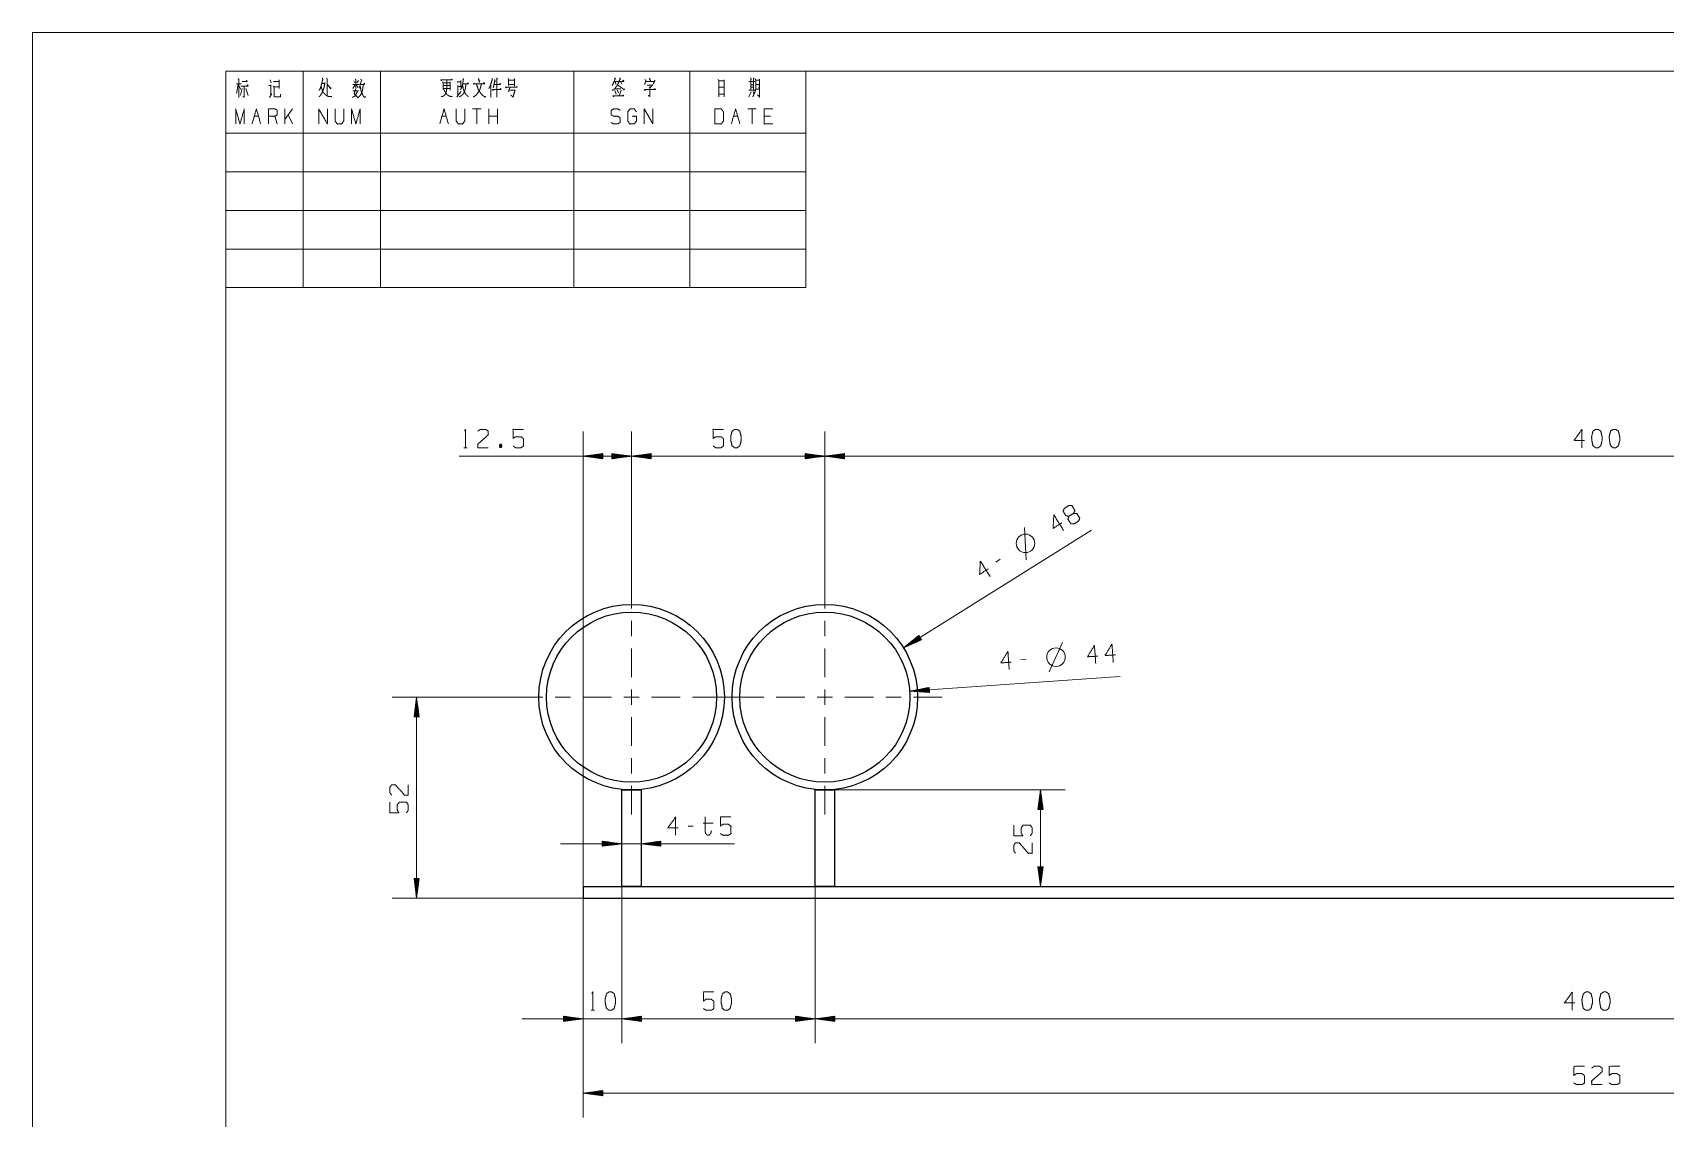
# Model space of a CAD drawing. Header units: millimetres. Extents: x 0 to 420, y 0 to 297.
# Drawn here: x 0 to 211.2, y 156.5 to 297 of the extents above; entities that cross this region are included whole.
import ezdxf

# ---------------------------------------------------------------- set-up
doc = ezdxf.new("R2010")
doc.units = ezdxf.units.MM
doc.layers.add('101', color=7, linetype='Continuous', true_color=0xffffff)

msp = doc.modelspace()

# ---------------------------------------------------------------- linework, layer by layer
at = {"layer": '101', "color": 133, "linetype": 'Continuous', "lineweight": 18}
for p, q in [((420, 297), (0, 297)), ((0, 297), (0, 0)), ((25, 292), (25, 264)), ((25, 292), (25, 5)), ((25, 292), (100, 292)), ((25, 292), (100, 292)), ((25, 292), (100, 292)), ((415, 292), (25, 292)), ((35, 292), (35, 264)), ((45, 292), (45, 264)), ((70, 292), (70, 264)), ((85, 292), (85, 264)), ((100, 292), (100, 264)), ((25, 284), (100, 284)), ((25, 279), (100, 279)), ((25, 274), (100, 274)), ((25, 269), (100, 269)), ((25, 264), (100, 264))]:
    msp.add_line(p, q, dxfattribs=at)
at = {"layer": '101', "color": 72, "linetype": 'Continuous', "lineweight": 18}
for p, q in [((26.57, 290.3), (26.35, 289.18)), ((26.36, 290.36), (26.98, 290.36)), ((26.69, 290.14), (26.91, 289.66)), ((27.11, 289.78), (26.88, 288.91)), ((27.56, 289.76), (27.87, 288.87)), ((30.74, 290.88), (30.87, 290.49)), ((31.13, 290.07), (31.22, 289.97)), ((37.42, 290.41), (37.77, 290.41)), ((41.4, 289.47), (42.16, 289.47)), ((41.69, 290.2), (41.43, 289.78)), ((41.53, 290.78), (41.66, 290.49)), ((41.88, 290.18), (42.11, 289.91)), ((42.14, 290.82), (41.95, 290.49)), ((53.1, 289.76), (53.98, 289.76)), ((53.11, 290.49), (53.99, 290.49)), ((53.11, 290.14), (53.98, 290.14)), ((54.01, 290.63), (54.01, 289.56)), ((55, 290.16), (55, 288.89)), ((55.02, 290.01), (55.35, 290.01)), ((55.4, 290.82), (55.37, 289.89)), ((59.27, 290.28), (59.27, 288.65)), ((61.56, 290.86), (62.32, 290.86)), ((61.56, 290.28), (62.32, 290.28)), ((61.73, 289.91), (61.56, 289.33)), ((61.6, 289.56), (62.33, 289.56)), ((62.33, 291.05), (62.33, 290.09)), ((75.31, 289.52), (75.48, 289.02)), ((75.35, 289.72), (76.07, 289.72)), ((75.6, 289.62), (75.76, 289.2)), ((76.13, 289.56), (75.92, 288.89)), ((76.04, 290.67), (76.21, 290.34)), ((92.92, 289.33), (92.65, 288.71)), ((92.86, 289.95), (93.25, 289.95)), ((93.18, 289.37), (93.28, 289.04)), ((93.22, 291.13), (93.33, 290.98)), ((30.65, 288.62), (30.93, 289.08)), ((93.75, 288.94), (94, 288.69)), ((28.66, 286.17), (29.22, 286.17)), ((31.62, 285.18), (31.34, 286.17)), ((33.59, 287.14), (32.63, 285.78)), ((32.63, 285.18), (32.63, 287.14)), ((33.59, 285.18), (33.04, 286.36)), ((52.94, 286.17), (53.49, 286.17)), ((58.02, 287.14), (56.9, 287.14)), ((57.46, 287.14), (57.46, 285.18)), ((59.02, 285.18), (59.02, 287.14)), ((60.14, 286.17), (59.02, 286.17)), ((60.14, 285.18), (60.14, 287.14)), ((90.65, 286.17), (91.2, 286.17)), ((93.6, 287.14), (92.49, 287.14)), ((93.05, 287.14), (93.05, 285.18)), ((95.45, 286.17), (94.61, 286.17)), ((55.78, 243.29), (56.21, 243.29)), ((60.46, 243.74), (60.62, 243.31)), ((128.52, 228.8), (128.28, 232.95)), ((125.14, 228.85), (124.57, 228.49)), ((131.47, 214.29), (133.21, 218.07)), ((128.5, 215.92), (127.83, 215.87)), ((85.44, 194.33), (84.77, 194.33)), ((86.71, 194.71), (88.04, 194.71)), ((72.24, 170.49), (72.66, 170.49))]:
    msp.add_line(p, q, dxfattribs=at)
at = {"layer": '101', "color": 22, "linetype": 'Continuous', "lineweight": 18}
for p, q in [((71.22, 186.51), (71.22, 245.37)), ((77.47, 226.18), (77.47, 245.37)), ((77.47, 226.18), (77.47, 245.37)), ((102.47, 226.18), (102.47, 245.37)), ((102.47, 226.18), (102.47, 245.37)), ((77.47, 242.19), (55.15, 242.19)), ((73.76, 242.53), (71.22, 242.19)), ((71.22, 242.19), (73.76, 241.86)), ((73.76, 242.22), (71.41, 242.22)), ((73.76, 242.17), (71.41, 242.17)), ((73.76, 242.27), (71.8, 242.27)), ((73.76, 242.12), (71.8, 242.12)), ((73.76, 242.32), (72.19, 242.32)), ((73.76, 242.07), (72.19, 242.07)), ((73.76, 242.37), (72.57, 242.37)), ((73.76, 242.02), (72.57, 242.02)), ((73.76, 242.42), (72.96, 242.42)), ((73.76, 241.97), (72.96, 241.97)), ((73.76, 242.47), (73.34, 242.47)), ((73.76, 241.91), (73.34, 241.91)), ((73.76, 242.52), (73.73, 242.52)), ((73.76, 242.52), (73.73, 242.52)), ((73.76, 241.86), (73.73, 241.86)), ((73.76, 241.86), (73.73, 241.86)), ((73.76, 241.86), (73.76, 242.53)), ((74.93, 242.53), (74.93, 241.86)), ((77.47, 242.19), (74.93, 242.53)), ((74.93, 242.52), (74.96, 242.52)), ((74.93, 242.52), (74.96, 242.52)), ((74.93, 242.47), (75.35, 242.47)), ((74.93, 242.42), (75.74, 242.42)), ((74.93, 242.37), (76.12, 242.37)), ((74.93, 242.32), (76.51, 242.32)), ((74.93, 242.27), (76.89, 242.27)), ((74.93, 242.22), (77.28, 242.22)), ((74.93, 241.86), (77.47, 242.19)), ((74.93, 242.17), (77.28, 242.17)), ((74.93, 242.12), (76.89, 242.12)), ((74.93, 242.07), (76.51, 242.07)), ((74.93, 242.02), (76.12, 242.02)), ((74.93, 241.97), (75.74, 241.97)), ((74.93, 241.91), (75.35, 241.91)), ((74.93, 241.86), (74.96, 241.86)), ((74.93, 241.86), (74.96, 241.86)), ((80.01, 242.53), (77.47, 242.19)), ((77.47, 242.19), (80.01, 241.86)), ((77.47, 242.19), (102.47, 242.19)), ((80.01, 242.22), (77.66, 242.22)), ((80.01, 242.17), (77.66, 242.17)), ((80.01, 242.27), (78.05, 242.27)), ((80.01, 242.12), (78.05, 242.12)), ((80.01, 242.32), (78.44, 242.32)), ((80.01, 242.07), (78.44, 242.07)), ((80.01, 242.37), (78.82, 242.37)), ((80.01, 242.02), (78.82, 242.02)), ((80.01, 242.42), (79.21, 242.42)), ((80.01, 241.97), (79.21, 241.97)), ((80.01, 242.47), (79.59, 242.47)), ((80.01, 241.91), (79.59, 241.91)), ((80.01, 242.52), (79.98, 242.52)), ((80.01, 242.52), (79.98, 242.52)), ((80.01, 241.86), (79.98, 241.86)), ((80.01, 241.86), (79.98, 241.86)), ((80.01, 241.86), (80.01, 242.53)), ((99.93, 242.53), (99.93, 241.86)), ((102.47, 242.19), (99.93, 242.53)), ((99.93, 242.52), (99.96, 242.52)), ((99.93, 242.52), (99.96, 242.52)), ((99.93, 242.47), (100.35, 242.47)), ((99.93, 242.42), (100.74, 242.42)), ((99.93, 242.37), (101.12, 242.37)), ((99.93, 242.32), (101.51, 242.32)), ((99.93, 242.27), (101.89, 242.27)), ((99.93, 242.22), (102.28, 242.22)), ((99.93, 241.86), (102.47, 242.19)), ((99.93, 242.17), (102.28, 242.17)), ((99.93, 242.12), (101.89, 242.12)), ((99.93, 242.07), (101.51, 242.07)), ((99.93, 242.02), (101.12, 242.02)), ((99.93, 241.97), (100.74, 241.97)), ((99.93, 241.91), (100.35, 241.91)), ((99.93, 241.86), (99.96, 241.86)), ((99.93, 241.86), (99.96, 241.86)), ((105.01, 242.53), (102.47, 242.19)), ((102.47, 242.19), (105.01, 241.86)), ((102.47, 242.19), (302.47, 242.19)), ((105.01, 242.22), (102.66, 242.22)), ((105.01, 242.17), (102.66, 242.17)), ((105.01, 242.27), (103.05, 242.27)), ((105.01, 242.12), (103.05, 242.12)), ((105.01, 242.32), (103.44, 242.32)), ((105.01, 242.07), (103.44, 242.07)), ((105.01, 242.37), (103.82, 242.37)), ((105.01, 242.02), (103.82, 242.02)), ((105.01, 242.42), (104.21, 242.42)), ((105.01, 241.97), (104.21, 241.97)), ((105.01, 242.47), (104.59, 242.47)), ((105.01, 241.91), (104.59, 241.91)), ((105.01, 242.52), (104.98, 242.52)), ((105.01, 242.52), (104.98, 242.52)), ((105.01, 241.86), (104.98, 241.86)), ((105.01, 241.86), (104.98, 241.86)), ((105.01, 241.86), (105.01, 242.53)), ((112.64, 217.38), (136.94, 232.6)), ((114.62, 219.01), (112.64, 217.38)), ((112.64, 217.38), (114.97, 218.44)), ((114.78, 218.75), (112.79, 217.5)), ((114.81, 218.7), (112.82, 217.46)), ((114.75, 218.79), (113.09, 217.75)), ((114.83, 218.66), (113.17, 217.62)), ((114.73, 218.83), (113.39, 218)), ((114.86, 218.62), (113.53, 217.78)), ((114.7, 218.88), (113.69, 218.24)), ((114.89, 218.57), (113.88, 217.94)), ((114.67, 218.92), (113.99, 218.49)), ((114.91, 218.53), (114.23, 218.1)), ((114.64, 218.96), (114.29, 218.74)), ((114.62, 219), (114.59, 218.99)), ((114.62, 219), (114.59, 218.99)), ((114.94, 218.49), (114.59, 218.27)), ((114.97, 218.44), (114.62, 219.01)), ((114.97, 218.45), (114.94, 218.43)), ((114.97, 218.45), (114.94, 218.43)), ((113.44, 211.77), (140.68, 213.68)), ((115.96, 212.28), (113.44, 211.77)), ((113.44, 211.77), (116, 211.62)), ((115.98, 211.98), (113.64, 211.81)), ((115.98, 211.93), (113.64, 211.76)), ((115.97, 212.03), (114.02, 211.89)), ((115.98, 211.88), (114.03, 211.74)), ((115.97, 212.08), (114.4, 211.97)), ((115.99, 211.82), (114.42, 211.71)), ((115.97, 212.13), (114.78, 212.05)), ((115.99, 211.77), (114.8, 211.69)), ((115.96, 212.18), (115.16, 212.12)), ((115.99, 211.72), (115.19, 211.67)), ((115.96, 212.23), (115.54, 212.2)), ((116, 211.67), (115.58, 211.64)), ((115.96, 212.28), (115.92, 212.28)), ((115.96, 212.28), (115.92, 212.28)), ((116, 211.62), (115.96, 212.28)), ((116, 211.62), (115.97, 211.62)), ((116, 211.62), (115.97, 211.62)), ((62.3, 211.01), (46.5, 211.01)), ((49.67, 211.01), (49.34, 208.47)), ((49.44, 208.47), (49.44, 209.27)), ((49.49, 208.47), (49.49, 209.66)), ((49.55, 208.47), (49.55, 210.04)), ((49.6, 208.47), (49.6, 210.43)), ((49.65, 208.47), (49.65, 210.81)), ((50.01, 208.47), (49.67, 211.01)), ((49.67, 185.01), (49.67, 211.01)), ((49.7, 208.47), (49.7, 210.81)), ((49.75, 208.47), (49.75, 210.43)), ((49.8, 208.47), (49.8, 210.04)), ((49.85, 208.47), (49.85, 209.66)), ((49.9, 208.47), (49.9, 209.27)), ((49.34, 208.47), (49.34, 208.5)), ((49.34, 208.47), (49.34, 208.5)), ((49.34, 208.47), (50.01, 208.47)), ((49.39, 208.47), (49.39, 208.88)), ((49.95, 208.47), (49.95, 208.88)), ((50, 208.47), (50, 208.5)), ((50, 208.47), (50, 208.5)), ((103.72, 199.01), (133.55, 199.01)), ((130.37, 199.01), (130.04, 196.47)), ((130.35, 196.47), (130.35, 198.81)), ((130.71, 196.47), (130.37, 199.01)), ((130.37, 186.51), (130.37, 199.01)), ((130.4, 196.47), (130.4, 198.81)), ((130.04, 196.47), (130.04, 196.5)), ((130.04, 196.47), (130.04, 196.5)), ((130.04, 196.47), (130.71, 196.47)), ((130.09, 196.47), (130.09, 196.88)), ((130.14, 196.47), (130.14, 197.27)), ((130.2, 196.47), (130.2, 197.66)), ((130.25, 196.47), (130.25, 198.04)), ((130.3, 196.47), (130.3, 198.43)), ((130.45, 196.47), (130.45, 198.43)), ((130.5, 196.47), (130.5, 198.04)), ((130.55, 196.47), (130.55, 197.66)), ((130.6, 196.47), (130.6, 197.27)), ((130.65, 196.47), (130.65, 196.88)), ((130.7, 196.47), (130.7, 196.5)), ((130.7, 196.47), (130.7, 196.5)), ((73.68, 192.37), (73.71, 192.37)), ((73.68, 192.37), (73.71, 192.37)), ((73.68, 192.37), (73.68, 191.71)), ((76.22, 192.04), (73.68, 192.37)), ((73.68, 192.32), (74.1, 192.32)), ((73.68, 192.27), (74.49, 192.27)), ((73.68, 192.22), (74.87, 192.22)), ((81.26, 192.37), (78.72, 192.04)), ((81.26, 192.22), (80.07, 192.22)), ((81.26, 192.27), (80.46, 192.27)), ((81.26, 192.32), (80.84, 192.32)), ((81.26, 192.37), (81.23, 192.37)), ((81.26, 192.37), (81.23, 192.37)), ((81.26, 191.71), (81.26, 192.37)), ((90.77, 192.04), (68.28, 192.04)), ((73.68, 192.17), (75.26, 192.17)), ((73.68, 192.12), (75.64, 192.12)), ((73.68, 192.07), (76.03, 192.07)), ((73.68, 191.71), (76.22, 192.04)), ((73.68, 192.01), (76.03, 192.01)), ((73.68, 191.96), (75.64, 191.96)), ((73.68, 191.91), (75.26, 191.91)), ((73.68, 191.86), (74.87, 191.86)), ((73.68, 191.81), (74.49, 191.81)), ((73.68, 191.76), (74.1, 191.76)), ((73.68, 191.71), (73.71, 191.71)), ((73.68, 191.71), (73.71, 191.71)), ((78.72, 192.04), (81.26, 191.71)), ((81.26, 192.07), (78.91, 192.07)), ((81.26, 192.01), (78.91, 192.01)), ((81.26, 192.12), (79.3, 192.12)), ((81.26, 191.96), (79.3, 191.96)), ((81.26, 192.17), (79.69, 192.17)), ((81.26, 191.91), (79.69, 191.91)), ((81.26, 191.86), (80.07, 191.86)), ((81.26, 191.81), (80.46, 191.81)), ((81.26, 191.76), (80.84, 191.76)), ((81.26, 191.71), (81.23, 191.71)), ((81.26, 191.71), (81.23, 191.71)), ((130.04, 189.05), (130.04, 189.01)), ((130.04, 189.05), (130.04, 189.01)), ((130.04, 189.05), (130.37, 186.51)), ((130.71, 189.05), (130.04, 189.05)), ((130.09, 189.05), (130.09, 188.63)), ((130.14, 189.05), (130.14, 188.24)), ((130.2, 189.05), (130.2, 187.86)), ((130.25, 189.05), (130.25, 187.47)), ((130.3, 189.05), (130.3, 187.08)), ((130.35, 189.05), (130.35, 186.7)), ((130.37, 186.51), (130.71, 189.05)), ((130.4, 189.05), (130.4, 186.7)), ((130.45, 189.05), (130.45, 187.08)), ((130.5, 189.05), (130.5, 187.47)), ((130.55, 189.05), (130.55, 187.86)), ((130.6, 189.05), (130.6, 188.24)), ((130.65, 189.05), (130.65, 188.63)), ((130.7, 189.05), (130.7, 189.01)), ((130.7, 189.05), (130.7, 189.01)), ((49.34, 187.55), (49.34, 187.51)), ((49.34, 187.55), (49.34, 187.51)), ((49.34, 187.55), (49.67, 185.01)), ((50.01, 187.55), (49.34, 187.55)), ((49.39, 187.55), (49.39, 187.13)), ((49.44, 187.55), (49.44, 186.74)), ((49.49, 187.55), (49.49, 186.36)), ((49.55, 187.55), (49.55, 185.97)), ((49.6, 187.55), (49.6, 185.58)), ((49.65, 187.55), (49.65, 185.2)), ((49.67, 185.01), (50.01, 187.55)), ((49.7, 187.55), (49.7, 185.2)), ((49.75, 187.55), (49.75, 185.58)), ((49.8, 187.55), (49.8, 185.97)), ((49.85, 187.55), (49.85, 186.36)), ((49.9, 187.55), (49.9, 186.74)), ((49.95, 187.55), (49.95, 187.13)), ((50, 187.55), (50, 187.51)), ((50, 187.55), (50, 187.51)), ((76.22, 186.51), (76.22, 166.22)), ((76.22, 186.51), (76.22, 166.22)), ((101.22, 186.51), (101.22, 166.22)), ((101.22, 186.51), (101.22, 166.22)), ((103.72, 186.51), (133.55, 186.51)), ((71.22, 185.01), (46.5, 185.01)), ((71.22, 185.01), (71.22, 166.22)), ((71.22, 185.01), (71.22, 156.6)), ((63.28, 169.4), (84.16, 169.4)), ((68.68, 169.73), (68.71, 169.73)), ((68.68, 169.73), (68.71, 169.73)), ((68.68, 169.73), (68.68, 169.06)), ((71.22, 169.4), (68.68, 169.73)), ((68.68, 169.68), (69.1, 169.68)), ((68.68, 169.62), (69.49, 169.62)), ((68.68, 169.57), (69.87, 169.57)), ((68.68, 169.52), (70.26, 169.52)), ((68.68, 169.47), (70.64, 169.47)), ((68.68, 169.42), (71.03, 169.42)), ((68.68, 169.06), (71.22, 169.4)), ((68.68, 169.37), (71.03, 169.37)), ((68.68, 169.32), (70.64, 169.32)), ((68.68, 169.27), (70.26, 169.27)), ((68.68, 169.22), (69.87, 169.22)), ((68.68, 169.17), (69.49, 169.17)), ((68.68, 169.12), (69.1, 169.12)), ((68.68, 169.07), (68.71, 169.07)), ((68.68, 169.07), (68.71, 169.07)), ((78.76, 169.73), (76.22, 169.4)), ((78.76, 169.73), (76.22, 169.4)), ((76.22, 169.4), (78.76, 169.06)), ((101.22, 169.4), (76.22, 169.4)), ((76.22, 169.4), (78.76, 169.06)), ((78.76, 169.42), (76.41, 169.42)), ((78.76, 169.42), (76.41, 169.42)), ((78.76, 169.37), (76.41, 169.37)), ((78.76, 169.37), (76.41, 169.37)), ((78.76, 169.47), (76.8, 169.47)), ((78.76, 169.47), (76.8, 169.47)), ((78.76, 169.32), (76.8, 169.32)), ((78.76, 169.32), (76.8, 169.32)), ((78.76, 169.52), (77.19, 169.52)), ((78.76, 169.52), (77.19, 169.52)), ((78.76, 169.27), (77.19, 169.27)), ((78.76, 169.27), (77.19, 169.27)), ((78.76, 169.57), (77.57, 169.57)), ((78.76, 169.57), (77.57, 169.57)), ((78.76, 169.22), (77.57, 169.22)), ((78.76, 169.22), (77.57, 169.22)), ((78.76, 169.62), (77.96, 169.62)), ((78.76, 169.62), (77.96, 169.62)), ((78.76, 169.17), (77.96, 169.17)), ((78.76, 169.17), (77.96, 169.17)), ((78.76, 169.68), (78.34, 169.68)), ((78.76, 169.68), (78.34, 169.68)), ((78.76, 169.12), (78.34, 169.12)), ((78.76, 169.12), (78.34, 169.12)), ((78.76, 169.73), (78.73, 169.73)), ((78.76, 169.73), (78.73, 169.73)), ((78.76, 169.73), (78.73, 169.73)), ((78.76, 169.73), (78.73, 169.73)), ((78.76, 169.07), (78.73, 169.07)), ((78.76, 169.07), (78.73, 169.07)), ((78.76, 169.07), (78.73, 169.07)), ((78.76, 169.07), (78.73, 169.07)), ((78.76, 169.06), (78.76, 169.73)), ((78.76, 169.06), (78.76, 169.73)), ((98.68, 169.73), (98.71, 169.73)), ((98.68, 169.73), (98.71, 169.73)), ((98.68, 169.73), (98.68, 169.06)), ((101.22, 169.4), (98.68, 169.73)), ((98.68, 169.68), (99.1, 169.68)), ((98.68, 169.62), (99.49, 169.62)), ((98.68, 169.57), (99.87, 169.57)), ((98.68, 169.52), (100.26, 169.52)), ((98.68, 169.47), (100.64, 169.47)), ((98.68, 169.42), (101.03, 169.42)), ((98.68, 169.06), (101.22, 169.4)), ((98.68, 169.37), (101.03, 169.37)), ((98.68, 169.32), (100.64, 169.32)), ((98.68, 169.27), (100.26, 169.27)), ((98.68, 169.22), (99.87, 169.22)), ((98.68, 169.17), (99.49, 169.17)), ((98.68, 169.12), (99.1, 169.12)), ((98.68, 169.07), (98.71, 169.07)), ((98.68, 169.07), (98.71, 169.07)), ((103.76, 169.73), (101.22, 169.4)), ((101.22, 169.4), (103.76, 169.06)), ((301.22, 169.4), (101.22, 169.4)), ((103.76, 169.42), (101.41, 169.42)), ((103.76, 169.37), (101.41, 169.37)), ((103.76, 169.47), (101.8, 169.47)), ((103.76, 169.32), (101.8, 169.32)), ((103.76, 169.52), (102.19, 169.52)), ((103.76, 169.27), (102.19, 169.27)), ((103.76, 169.57), (102.57, 169.57)), ((103.76, 169.22), (102.57, 169.22)), ((103.76, 169.62), (102.96, 169.62)), ((103.76, 169.17), (102.96, 169.17)), ((103.76, 169.68), (103.34, 169.68)), ((103.76, 169.12), (103.34, 169.12)), ((103.76, 169.73), (103.73, 169.73)), ((103.76, 169.73), (103.73, 169.73)), ((103.76, 169.07), (103.73, 169.07)), ((103.76, 169.07), (103.73, 169.07)), ((103.76, 169.06), (103.76, 169.73)), ((73.76, 160.11), (71.22, 159.77)), ((71.22, 159.77), (73.76, 159.44)), ((71.22, 159.77), (333.72, 159.77)), ((73.76, 159.8), (71.41, 159.8)), ((73.76, 159.75), (71.41, 159.75)), ((73.76, 159.85), (71.8, 159.85)), ((73.76, 159.7), (71.8, 159.7)), ((73.76, 159.9), (72.19, 159.9)), ((73.76, 159.65), (72.19, 159.65)), ((73.76, 159.95), (72.57, 159.95)), ((73.76, 159.6), (72.57, 159.6)), ((73.76, 160), (72.96, 160)), ((73.76, 159.55), (72.96, 159.55)), ((73.76, 160.05), (73.34, 160.05)), ((73.76, 159.5), (73.34, 159.5)), ((73.76, 160.1), (73.73, 160.1)), ((73.76, 160.1), (73.73, 160.1)), ((73.76, 159.44), (73.73, 159.44)), ((73.76, 159.44), (73.73, 159.44)), ((73.76, 159.44), (73.76, 160.11))]:
    msp.add_line(p, q, dxfattribs=at)
at = {"layer": '101', "color": 151, "linetype": 'Continuous', "lineweight": 18}
for p, q in [((77.47, 222.48), (77.47, 226.18)), ((102.47, 222.48), (102.47, 226.18)), ((77.47, 218.89), (77.47, 220.89)), ((102.47, 218.89), (102.47, 220.89)), ((77.47, 213.6), (77.47, 217.3)), ((102.47, 213.6), (102.47, 217.3)), ((77.47, 210), (77.47, 212.01)), ((102.47, 210), (102.47, 212.01)), ((66, 211.01), (62.3, 211.01)), ((69.59, 211.01), (67.59, 211.01)), ((74.88, 211.01), (71.18, 211.01)), ((76.47, 211.01), (78.47, 211.01)), ((80.06, 211.01), (83.76, 211.01)), ((85.35, 211.01), (87.36, 211.01)), ((91, 211.01), (87.3, 211.01)), ((88.95, 211.01), (92.65, 211.01)), ((94.59, 211.01), (92.59, 211.01)), ((99.88, 211.01), (96.18, 211.01)), ((101.47, 211.01), (103.47, 211.01)), ((105.06, 211.01), (108.76, 211.01)), ((110.35, 211.01), (112.36, 211.01)), ((113.95, 211.01), (117.65, 211.01)), ((77.47, 208.41), (77.47, 204.71)), ((102.47, 208.41), (102.47, 204.71)), ((77.47, 203.13), (77.47, 201.12)), ((102.47, 203.13), (102.47, 201.12)), ((77.47, 199.53), (77.47, 195.83)), ((102.47, 199.53), (102.47, 195.83))]:
    msp.add_line(p, q, dxfattribs=at)
at = {"layer": '101', "color": 163, "linetype": 'Continuous', "lineweight": 25}
for p, q in [((76.22, 186.51), (76.22, 199.01)), ((76.22, 199.01), (78.72, 199.01)), ((78.72, 199.01), (78.72, 186.51)), ((101.22, 186.51), (101.22, 199.01)), ((101.22, 199.01), (103.72, 199.01)), ((103.72, 199.01), (103.72, 186.51)), ((71.22, 186.51), (71.22, 185.01)), ((71.22, 186.51), (333.72, 186.51)), ((78.72, 186.51), (76.22, 186.51)), ((103.72, 186.51), (101.22, 186.51)), ((71.22, 185.01), (333.72, 185.01))]:
    msp.add_line(p, q, dxfattribs=at)
at = {"layer": '101', "color": 72, "linetype": 'Continuous', "lineweight": 18}
for centre in [(128.42, 230.91), (132.37, 216.19)]:
    msp.add_circle(centre, 1.2, dxfattribs=at)
at = {"layer": '101', "color": 163, "linetype": 'Continuous', "lineweight": 25}
for centre, radius in [((77.47, 211.01), 12), ((77.47, 211.01), 11), ((102.47, 211.01), 12), ((102.47, 211.01), 11)]:
    msp.add_circle(centre, radius, dxfattribs=at)
at = {"layer": '101', "color": 72, "linetype": 'Continuous', "lineweight": 18}
for points, knots in [([(26.57, 291.07), (26.67, 290.94), (26.67, 288.6)], [0, 0, 0.064393, 1, 1]), ([(26.92, 290.07), (27.87, 290.07), (27.81, 290.24), (27.74, 290.09)], [0, 0, 0.737857, 0.874089, 1, 1]), ([(27.1, 290.69), (27.73, 290.69), (27.68, 290.82), (27.64, 290.74)], [0, 0, 0.736257, 0.890366, 1, 1]), ([(27.36, 290.07), (27.36, 288.65), (27.2, 288.73)], [0, 0, 0.887515, 1, 1]), ([(30.55, 290.14), (30.8, 290.14), (30.8, 290.26), (30.8, 288.81)], [0, 0, 0.136549, 0.204721, 1, 1]), ([(31.28, 290.69), (31.21, 290.63), (31.15, 290.69), (31.88, 290.69), (31.88, 290.88), (31.88, 289.78), (31.88, 289.97), (31.22, 289.97), (31.22, 288.83), (31.24, 288.75), (31.35, 288.71), (32.04, 288.71), (32.04, 289.02)], [0, 0, 0.017819, 0.033666, 0.169515, 0.204099, 0.407776, 0.442364, 0.564628, 0.775991, 0.791603, 0.814658, 0.942357, 1, 1]), ([(37.8, 290.55), (37.71, 289.95), (37.65, 289.76), (37.62, 289.62), (37.53, 289.47), (37.46, 289.31), (37.42, 289.18), (37.31, 289.02), (37.23, 288.89), (37.04, 288.71)], [0, 0, 0.296659, 0.392137, 0.46442, 0.547267, 0.635799, 0.700206, 0.795426, 0.869797, 1, 1]), ([(37.46, 291.13), (37.53, 290.94), (37.46, 290.67), (37.43, 290.53), (37.37, 290.34), (37.31, 290.14), (37.26, 289.95), (37.21, 289.78), (37.14, 289.66), (37.05, 289.52)], [0, 0, 0.116545, 0.278927, 0.365002, 0.478708, 0.603961, 0.717668, 0.817418, 0.901357, 1, 1]), ([(37.31, 290.01), (37.37, 289.87), (37.42, 289.7), (37.45, 289.56), (37.59, 289.27), (37.67, 289.18), (37.87, 288.98), (37.99, 288.87), (38.13, 288.79), (38.34, 288.73), (38.53, 288.73), (38.68, 288.71)], [0, 0, 0.075191, 0.157626, 0.228751, 0.384956, 0.438117, 0.578248, 0.65344, 0.734339, 0.837348, 0.928887, 1, 1]), ([(38.05, 291.11), (38.1, 290.96), (38.1, 288.87)], [0, 0, 0.06955, 1, 1]), ([(38.08, 290.38), (38.56, 289.72), (38.56, 289.91)], [0, 0, 0.814818, 1, 1]), ([(42.01, 289.41), (41.89, 289.16), (41.82, 288.98), (41.69, 288.79), (41.56, 288.69), (41.34, 288.65)], [0, 0, 0.251055, 0.434029, 0.64262, 0.795766, 1, 1]), ([(41.73, 290.94), (41.86, 290.88), (41.81, 290.92), (41.81, 289.76), (41.81, 290.3), (41.4, 290.3), (42.22, 290.3)], [0, 0, 0.046318, 0.069123, 0.437816, 0.608997, 0.739331, 1, 1]), ([(41.76, 289.68), (41.59, 289.1), (42.03, 288.62)], [0, 0, 0.483237, 1, 1]), ([(42.73, 290.2), (42.73, 289.95), (42.7, 289.68), (42.63, 289.39), (42.51, 289.1), (42.38, 288.89), (42.23, 288.71), (42.03, 288.58)], [0, 0, 0.134106, 0.280228, 0.441583, 0.610314, 0.742762, 0.870657, 1, 1]), ([(42.46, 290.96), (42.6, 290.82), (42.55, 290.86), (42.22, 289.8)], [0, 0, 0.143537, 0.187773, 1, 1]), ([(42.38, 290.01), (42.42, 289.8), (42.46, 289.56), (42.55, 289.27), (42.67, 288.98), (42.8, 288.75), (42.99, 288.6), (43.04, 288.75)], [0, 0, 0.122124, 0.267694, 0.442444, 0.622807, 0.774615, 0.912625, 1, 1]), ([(42.44, 290.28), (42.93, 290.28), (42.9, 290.45), (42.85, 290.34)], [0, 0, 0.634119, 0.848445, 1, 1]), ([(52.91, 290.86), (52.88, 290.76), (52.79, 290.88), (54.27, 290.88), (54.2, 290.98), (54.14, 290.88)], [0, 0, 0.054227, 0.130909, 0.87613, 0.940043, 1, 1]), ([(53.57, 290.88), (53.57, 289.72), (53.52, 289.58), (53.51, 289.41), (53.45, 289.2), (53.38, 289.04), (53.29, 288.91), (53.16, 288.81), (53.03, 288.75), (52.82, 288.73)], [0, 0, 0.455623, 0.515134, 0.580482, 0.665033, 0.736192, 0.79598, 0.861823, 0.919058, 1, 1]), ([(53.01, 290.63), (53.1, 290.49), (53.1, 289.58)], [0, 0, 0.156848, 1, 1]), ([(53.22, 289.6), (53.29, 289.43), (53.38, 289.29), (53.48, 289.16), (53.55, 289.04), (53.63, 288.94), (53.76, 288.87), (53.9, 288.79), (54.07, 288.75), (54.26, 288.71)], [0, 0, 0.124249, 0.240531, 0.35103, 0.449957, 0.536949, 0.636896, 0.752292, 0.866372, 1, 1]), ([(55.03, 288.89), (54.94, 288.71), (54.88, 288.73), (55.41, 289.37)], [0, 0, 0.187521, 0.244051, 1, 1]), ([(55.06, 290.65), (54.99, 290.57), (54.93, 290.65), (55.37, 290.65)], [0, 0, 0.169755, 0.325542, 1, 1]), ([(56.04, 290.36), (56.03, 290.16), (56, 289.95), (55.97, 289.72), (55.91, 289.52), (55.84, 289.33), (55.75, 289.18), (55.65, 289.02), (55.54, 288.91), (55.41, 288.81), (55.21, 288.71)], [0, 0, 0.105429, 0.211651, 0.328282, 0.437572, 0.539265, 0.625346, 0.724284, 0.79827, 0.883378, 1, 1]), ([(55.67, 291.05), (55.72, 290.96), (55.63, 290.41), (55.51, 289.99), (55.47, 289.85), (55.35, 289.62)], [0, 0, 0.062603, 0.440485, 0.727862, 0.828992, 1, 1]), ([(55.62, 290.18), (55.65, 289.99), (55.69, 289.8), (55.72, 289.6), (55.81, 289.43), (55.88, 289.29), (55.95, 289.12), (56.06, 288.98), (56.2, 288.83), (56.39, 288.73)], [0, 0, 0.109654, 0.220947, 0.342501, 0.451483, 0.545868, 0.651144, 0.754315, 0.874064, 1, 1]), ([(55.67, 290.38), (56.38, 290.38), (56.29, 290.49), (56.17, 290.36)], [0, 0, 0.696293, 0.830826, 1, 1]), ([(57.14, 290.45), (57.05, 290.34), (57.01, 290.38), (58.48, 290.38), (58.38, 290.55), (58.28, 290.41)], [0, 0, 0.066333, 0.095822, 0.818123, 0.913284, 1, 1]), ([(58.04, 290.41), (57.97, 290.01), (57.83, 289.6), (57.56, 289.16), (57.33, 288.87), (56.99, 288.69)], [0, 0, 0.190069, 0.398701, 0.640199, 0.817216, 1, 1]), ([(57.42, 290.3), (57.49, 290.07), (57.66, 289.58), (57.94, 289.18), (58.25, 288.83), (58.53, 288.71), (58.59, 288.79), (58.48, 288.62)], [0, 0, 0.103286, 0.330833, 0.538837, 0.740597, 0.872112, 0.915905, 1, 1]), ([(57.64, 291.07), (57.81, 290.65), (57.83, 290.76), (57.75, 290.55)], [0, 0, 0.581176, 0.716263, 1, 1]), ([(59.43, 291.13), (59.46, 290.98), (59.26, 290.34), (59.19, 290.09), (59.1, 289.95), (59, 289.76)], [0, 0, 0.101083, 0.561706, 0.738774, 0.854629, 1, 1]), ([(59.58, 289.66), (59.55, 289.52), (59.48, 289.66), (60.58, 289.66), (60.5, 289.78), (60.47, 289.68)], [0, 0, 0.08907, 0.186879, 0.848313, 0.935185, 1, 1]), ([(59.74, 290.92), (59.84, 290.69), (59.79, 290.78), (59.58, 289.91)], [0, 0, 0.200658, 0.282145, 1, 1]), ([(59.68, 290.3), (60.5, 290.3), (60.44, 290.45), (60.37, 290.3)], [0, 0, 0.720068, 0.857376, 1, 1]), ([(60.01, 291.13), (60.12, 290.98), (60.06, 291.05), (60.06, 288.65)], [0, 0, 0.069697, 0.101625, 1, 1]), ([(61.28, 289.91), (61.23, 289.85), (61.15, 289.95), (62.68, 289.95), (62.6, 290.01), (62.49, 289.91)], [0, 0, 0.038001, 0.105809, 0.873511, 0.927246, 1, 1]), ([(61.5, 291.07), (61.57, 290.98), (61.57, 290.14)], [0, 0, 0.115189, 1, 1]), ([(62.4, 289.62), (62.13, 288.65), (61.85, 288.94)], [0, 0, 0.71586, 1, 1]), ([(75.94, 291.15), (76.05, 291.03), (76.01, 291.05), (75.72, 290.38), (75.58, 290.14), (75.44, 289.95), (75.28, 289.72), (74.96, 289.52)], [0, 0, 0.080396, 0.103261, 0.444362, 0.576789, 0.688375, 0.819716, 1, 1]), ([(75.29, 291.17), (75.39, 291.03), (75.37, 291.07), (74.97, 290.16), (75.2, 290.69), (75.72, 290.69), (75.31, 290.69), (75.45, 290.34)], [0, 0, 0.057042, 0.07334, 0.392466, 0.581127, 0.745774, 0.87749, 1, 1]), ([(75.66, 290.26), (75.85, 290.09), (76.04, 289.97), (76.18, 289.87), (76.39, 289.7), (76.58, 289.68), (76.42, 289.6)], [0, 0, 0.194845, 0.370351, 0.508814, 0.712321, 0.860156, 1, 1]), ([(75.89, 290.69), (76.48, 290.69), (76.4, 290.84), (76.33, 290.74)], [0, 0, 0.669422, 0.855054, 1, 1]), ([(79.33, 289.68), (79.21, 289.52), (79.13, 289.66), (80.57, 289.66), (80.44, 289.76), (80.37, 289.68)], [0, 0, 0.096613, 0.17732, 0.867547, 0.947356, 1, 1]), ([(79.24, 290.92), (79.36, 290.69), (79.33, 290.78), (79.15, 290.28)], [0, 0, 0.294025, 0.394866, 1, 1]), ([(79.32, 290.67), (80.43, 290.67), (80.5, 290.84), (80.28, 290.36)], [0, 0, 0.611939, 0.711554, 1, 1]), ([(79.48, 290.2), (80.15, 290.2), (80.21, 290.26), (79.87, 289.89), (79.77, 289.97), (79.84, 289.89), (79.84, 288.73), (79.62, 288.87)], [0, 0, 0.230144, 0.259318, 0.430979, 0.476011, 0.513789, 0.910079, 1, 1]), ([(79.77, 291.11), (79.89, 290.82), (79.93, 290.86), (79.89, 290.76)], [0, 0, 0.644011, 0.768354, 1, 1]), ([(88.67, 290.94), (88.75, 290.78), (88.75, 288.69), (88.75, 289.02), (89.45, 289.02), (89.45, 288.71), (89.45, 290.88), (89.45, 290.76), (88.76, 290.76), (88.76, 289.95), (89.46, 289.95)], [0, 0, 0.022322, 0.280074, 0.320905, 0.407511, 0.44579, 0.713751, 0.729062, 0.813864, 0.913394, 1, 1]), ([(92.86, 291.13), (92.97, 290.98), (92.9, 291.07), (92.9, 289.56), (92.62, 289.56), (93.47, 289.56), (93.25, 289.56), (93.25, 291.07), (93.25, 290.67), (92.64, 290.67), (93.43, 290.67), (93.25, 290.67), (93.25, 290.26), (92.87, 290.26)], [0, 0, 0.025061, 0.039924, 0.243199, 0.280605, 0.39479, 0.42432, 0.627595, 0.680502, 0.763188, 0.869498, 0.893122, 0.948813, 1, 1]), ([(93.49, 291.03), (93.53, 290.88), (93.53, 289.7), (93.47, 289.43), (93.34, 289.12), (93.25, 288.87), (93.14, 288.69)], [0, 0, 0.062372, 0.548434, 0.661879, 0.800828, 0.909362, 1, 1]), ([(93.53, 290.86), (94, 290.86), (94, 290.98), (94, 288.62), (94, 290.28), (93.56, 290.28), (93.97, 290.28), (93.97, 289.7), (93.56, 289.7)], [0, 0, 0.072646, 0.091913, 0.457973, 0.714856, 0.782961, 0.846526, 0.936435, 1, 1]), ([(75.23, 288.81), (75.12, 288.71), (75.07, 288.81), (76.46, 288.81), (76.39, 288.94), (76.29, 288.79)], [0, 0, 0.078897, 0.135659, 0.837617, 0.910404, 1, 1]), ([(26.26, 285.18), (26.26, 287.14), (26.82, 285.18), (27.37, 287.14), (27.37, 285.18)], [0, 0, 0.245192, 0.5, 0.754808, 1, 1]), ([(30.51, 285.18), (30.51, 287.14), (31.34, 287.14), (31.62, 286.96), (31.62, 286.36), (31.34, 286.17), (30.51, 286.17)], [0, 0, 0.400952, 0.571035, 0.639278, 0.761676, 0.829917, 1, 1]), ([(37.01, 285.18), (37.01, 287.14), (38.12, 285.18), (38.12, 287.14)], [0, 0, 0.317574, 0.682426, 1, 1]), ([(39.13, 287.14), (39.13, 285.57), (39.39, 285.18), (39.95, 285.18), (40.24, 285.57), (40.24, 287.14)], [0, 0, 0.337152, 0.438599, 0.557781, 0.662848, 1, 1]), ([(41.25, 285.18), (41.25, 287.14), (41.81, 285.18), (42.36, 287.14), (42.36, 285.18)], [0, 0, 0.245192, 0.5, 0.754808, 1, 1]), ([(54.78, 287.14), (54.78, 285.57), (55.05, 285.18), (55.6, 285.18), (55.89, 285.57), (55.89, 287.14)], [0, 0, 0.337152, 0.438599, 0.557781, 0.662848, 1, 1]), ([(74.85, 285.36), (75.13, 285.18), (75.7, 285.18), (75.98, 285.39), (75.98, 285.97), (75.7, 286.17), (75.15, 286.17), (74.85, 286.36), (74.85, 286.96), (75.15, 287.14), (75.7, 287.14), (75.98, 286.96)], [0, 0, 0.068035, 0.184054, 0.254521, 0.372333, 0.442799, 0.555843, 0.626367, 0.748393, 0.81892, 0.931964, 1, 1]), ([(77.55, 286.17), (78.1, 286.17), (78.1, 285.57), (77.82, 285.18), (77.25, 285.18), (76.97, 285.57), (76.97, 286.75), (77.27, 287.14), (77.81, 287.14), (78.09, 286.75)], [0, 0, 0.103295, 0.214797, 0.304261, 0.410274, 0.499739, 0.718892, 0.809956, 0.910533, 1, 1]), ([(79.11, 285.18), (79.11, 287.14), (80.22, 285.18), (80.22, 287.14)], [0, 0, 0.317574, 0.682426, 1, 1]), ([(88.25, 285.18), (89.07, 285.18), (89.36, 285.57), (89.36, 286.75), (89.07, 287.14), (88.25, 287.14), (88.25, 285.18)], [0, 0, 0.142133, 0.227159, 0.431787, 0.516817, 0.65895, 1, 1]), ([(90.37, 285.18), (90.93, 287.14), (91.48, 285.18)], [0, 0, 0.5, 1, 1]), ([(95.73, 285.18), (94.61, 285.18), (94.61, 287.14), (95.73, 287.14)], [0, 0, 0.265389, 0.734611, 1, 1]), ([(55.86, 245.46), (56, 245.66), (56, 243.29)], [0, 0, 0.093486, 1, 1]), ([(57.6, 245.44), (57.92, 245.66), (58.61, 245.66), (58.94, 245.44), (58.94, 244.96), (57.58, 243.76), (57.6, 243.29), (58.94, 243.29)], [0, 0, 0.069693, 0.192978, 0.265274, 0.350226, 0.674741, 0.759752, 1, 1]), ([(62.14, 243.51), (62.47, 243.29), (63.16, 243.29), (63.5, 243.51), (63.5, 244.46), (63.16, 244.71), (62.47, 244.71), (62.14, 244.49), (62.14, 245.66), (63.5, 245.66)], [0, 0, 0.062228, 0.168344, 0.230572, 0.376816, 0.441265, 0.547381, 0.609608, 0.790489, 1, 1]), ([(88.01, 243.51), (88.35, 243.29), (89.04, 243.29), (89.37, 243.51), (89.37, 244.46), (89.04, 244.71), (88.35, 244.71), (88.01, 244.49), (88.01, 245.66), (89.37, 245.66)], [0, 0, 0.062228, 0.168344, 0.230572, 0.376816, 0.441264, 0.547381, 0.609609, 0.790489, 1, 1]), ([(91.14, 243.29), (91.47, 243.54), (91.65, 244.24), (91.65, 244.71), (91.47, 245.44), (91.14, 245.66), (90.8, 245.66), (90.47, 245.44), (90.29, 244.71), (90.31, 244.24), (90.47, 243.54), (90.8, 243.29), (91.14, 243.29)], [0, 0, 0.067525, 0.183972, 0.260582, 0.380941, 0.446139, 0.500306, 0.565504, 0.685863, 0.762527, 0.878309, 0.945834, 1, 1]), ([(200.74, 244.24), (199.39, 244.24), (200.4, 245.66), (200.4, 243.29)], [0, 0, 0.24587, 0.565295, 1, 1]), ([(202.5, 243.29), (202.84, 243.54), (203.01, 244.24), (203.01, 244.71), (202.84, 245.44), (202.5, 245.66), (202.16, 245.66), (201.83, 245.44), (201.65, 244.71), (201.67, 244.24), (201.83, 243.54), (202.16, 243.29), (202.5, 243.29)], [0, 0, 0.067524, 0.183971, 0.260582, 0.380942, 0.446139, 0.500306, 0.565503, 0.685863, 0.762527, 0.87831, 0.945833, 1, 1]), ([(204.78, 243.29), (205.11, 243.54), (205.29, 244.24), (205.29, 244.71), (205.11, 245.44), (204.78, 245.66), (204.44, 245.66), (204.1, 245.44), (203.93, 244.71), (203.95, 244.24), (204.1, 243.54), (204.44, 243.29), (204.78, 243.29)], [0, 0, 0.067526, 0.183973, 0.260583, 0.380942, 0.446142, 0.500305, 0.565505, 0.685864, 0.762528, 0.878311, 0.945837, 1, 1]), ([(60.46, 243.31), (60.62, 243.31), (60.71, 243.54), (60.62, 243.74), (60.46, 243.74), (60.37, 243.54), (60.46, 243.31), (60.62, 243.74)], [0, 0, 0.093975, 0.236781, 0.365958, 0.459933, 0.589109, 0.731913, 1, 1]), ([(133.13, 233.56), (131.99, 232.85), (132.09, 234.59), (133.35, 232.58)], [0, 0, 0.245869, 0.565295, 1, 1]), ([(134.06, 234.44), (133.67, 234.46), (133.29, 235.07), (133.44, 235.43), (134.02, 235.8), (134.43, 235.79), (134.81, 235.17), (134.64, 234.8), (134.06, 234.44), (133.91, 234.05), (134.28, 233.46), (134.7, 233.42), (135.28, 233.79), (135.45, 234.16), (135.06, 234.77), (134.64, 234.8)], [0, 0, 0.047573, 0.136083, 0.183657, 0.267813, 0.317164, 0.405677, 0.455028, 0.539185, 0.590295, 0.675755, 0.726868, 0.811024, 0.860375, 0.948887, 1, 1]), ([(123.62, 227.61), (122.49, 226.89), (122.58, 228.63), (123.84, 226.62)], [0, 0, 0.24587, 0.565296, 1, 1]), ([(137.78, 216.32), (136.44, 216.23), (137.34, 217.72), (137.51, 215.35)], [0, 0, 0.24587, 0.565295, 1, 1]), ([(140.05, 216.48), (138.71, 216.39), (139.61, 217.88), (139.78, 215.51)], [0, 0, 0.245869, 0.565294, 1, 1]), ([(126.58, 215.54), (125.24, 215.44), (126.15, 216.93), (126.31, 214.57)], [0, 0, 0.245869, 0.565296, 1, 1]), ([(46.43, 198.34), (46.21, 198.66), (46.21, 199.35), (46.43, 199.68), (46.91, 199.68), (48.11, 198.32), (48.58, 198.34), (48.58, 199.68)], [0, 0, 0.069691, 0.192976, 0.265274, 0.350227, 0.67474, 0.759752, 1, 1]), ([(48.36, 196.05), (48.58, 196.38), (48.58, 197.07), (48.36, 197.41), (47.41, 197.41), (47.16, 197.07), (47.16, 196.38), (47.38, 196.05), (46.21, 196.05), (46.21, 197.41)], [0, 0, 0.062227, 0.168342, 0.230571, 0.376816, 0.441267, 0.547382, 0.609609, 0.79049, 1, 1]), ([(83.5, 194.08), (82.16, 194.08), (83.17, 195.51), (83.17, 193.13)], [0, 0, 0.245869, 0.565293, 1, 1]), ([(87.79, 193.71), (87.7, 193.36), (87.51, 193.16), (87.26, 193.16), (87.05, 193.36), (86.98, 193.71), (86.98, 195.53)], [0, 0, 0.107404, 0.190394, 0.264021, 0.350762, 0.457, 1, 1]), ([(88.97, 193.36), (89.31, 193.13), (90, 193.13), (90.33, 193.36), (90.33, 194.31), (90, 194.56), (89.31, 194.56), (88.97, 194.33), (88.97, 195.51), (90.33, 195.51)], [0, 0, 0.06223, 0.168345, 0.230574, 0.376818, 0.441267, 0.547382, 0.60961, 0.79049, 1, 1]), ([(129.06, 193.07), (129.28, 193.41), (129.28, 194.1), (129.06, 194.43), (128.11, 194.43), (127.86, 194.1), (127.86, 193.41), (128.08, 193.07), (126.91, 193.07), (126.91, 194.43)], [0, 0, 0.062229, 0.168343, 0.230572, 0.376815, 0.441266, 0.54738, 0.609609, 0.790488, 1, 1]), ([(127.13, 190.81), (126.91, 191.13), (126.91, 191.82), (127.13, 192.16), (127.61, 192.16), (128.81, 190.8), (129.28, 190.81), (129.28, 192.16)], [0, 0, 0.069694, 0.192979, 0.265274, 0.350227, 0.67474, 0.759752, 1, 1]), ([(72.31, 172.66), (72.45, 172.86), (72.45, 170.49)], [0, 0, 0.093489, 1, 1]), ([(74.89, 170.49), (75.22, 170.74), (75.4, 171.44), (75.4, 171.91), (75.22, 172.64), (74.89, 172.86), (74.55, 172.86), (74.22, 172.64), (74.04, 171.91), (74.06, 171.44), (74.22, 170.74), (74.55, 170.49), (74.89, 170.49)], [0, 0, 0.067526, 0.183971, 0.260584, 0.380943, 0.446141, 0.500306, 0.565504, 0.685863, 0.762529, 0.878309, 0.945835, 1, 1]), ([(86.76, 170.71), (87.1, 170.49), (87.79, 170.49), (88.12, 170.71), (88.12, 171.66), (87.79, 171.91), (87.1, 171.91), (86.76, 171.69), (86.76, 172.86), (88.12, 172.86)], [0, 0, 0.062228, 0.168343, 0.230571, 0.376816, 0.441265, 0.547381, 0.609609, 0.79049, 1, 1]), ([(89.89, 170.49), (90.22, 170.74), (90.4, 171.44), (90.4, 171.91), (90.22, 172.64), (89.89, 172.86), (89.55, 172.86), (89.22, 172.64), (89.04, 171.91), (89.06, 171.44), (89.22, 170.74), (89.55, 170.49), (89.89, 170.49)], [0, 0, 0.067526, 0.183971, 0.260583, 0.380943, 0.446141, 0.500306, 0.565504, 0.685863, 0.762528, 0.878309, 0.945835, 1, 1]), ([(199.49, 171.44), (198.14, 171.44), (199.15, 172.86), (199.15, 170.49)], [0, 0, 0.245872, 0.565297, 1, 1]), ([(201.25, 170.49), (201.59, 170.74), (201.76, 171.44), (201.76, 171.91), (201.59, 172.64), (201.25, 172.86), (200.91, 172.86), (200.58, 172.64), (200.4, 171.91), (200.42, 171.44), (200.58, 170.74), (200.91, 170.49), (201.25, 170.49)], [0, 0, 0.067527, 0.183973, 0.260585, 0.380944, 0.446144, 0.500307, 0.565506, 0.685865, 0.76253, 0.87831, 0.945837, 1, 1]), ([(203.53, 170.49), (203.86, 170.74), (204.04, 171.44), (204.04, 171.91), (203.86, 172.64), (203.53, 172.86), (203.19, 172.86), (202.85, 172.64), (202.68, 171.91), (202.7, 171.44), (202.85, 170.74), (203.19, 170.49), (203.53, 170.49)], [0, 0, 0.067524, 0.18397, 0.260583, 0.380943, 0.446139, 0.500306, 0.565503, 0.685862, 0.762528, 0.878309, 0.945833, 1, 1]), ([(199.37, 161.09), (199.71, 160.87), (200.4, 160.87), (200.74, 161.09), (200.74, 162.04), (200.4, 162.29), (199.71, 162.29), (199.37, 162.07), (199.37, 163.24), (200.74, 163.24)], [0, 0, 0.062227, 0.168342, 0.230571, 0.376816, 0.441267, 0.547382, 0.609609, 0.79049, 1, 1]), ([(201.67, 163.02), (201.99, 163.24), (202.68, 163.24), (203.01, 163.02), (203.01, 162.54), (201.65, 161.34), (201.67, 160.87), (203.01, 160.87)], [0, 0, 0.069694, 0.192979, 0.265274, 0.350227, 0.67474, 0.759752, 1, 1]), ([(203.93, 161.09), (204.26, 160.87), (204.95, 160.87), (205.29, 161.09), (205.29, 162.04), (204.95, 162.29), (204.26, 162.29), (203.93, 162.07), (203.93, 163.24), (205.29, 163.24)], [0, 0, 0.062229, 0.168345, 0.230571, 0.376816, 0.441264, 0.547379, 0.609609, 0.79049, 1, 1])]:
    msp.add_open_spline(points, degree=1, knots=knots, dxfattribs=at)
for points in [[(28.38, 285.18), (28.94, 287.14), (29.5, 285.18)], [(52.66, 285.18), (53.22, 287.14), (53.77, 285.18)]]:
    msp.add_open_spline(points, degree=1, dxfattribs=at)

doc.saveas('drawing.dxf')
